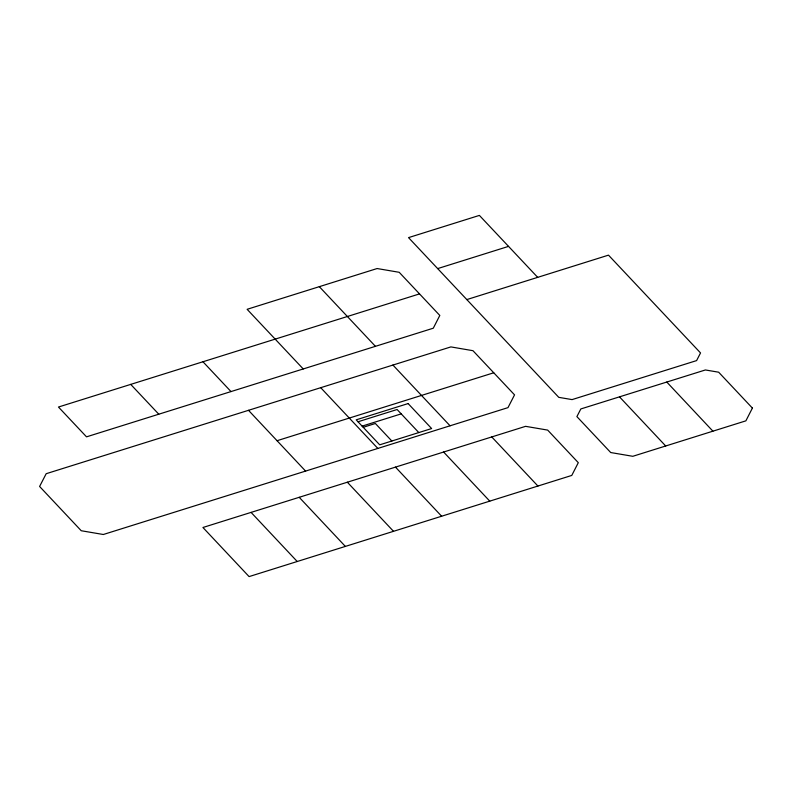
<?xml version="1.0" encoding="UTF-8"?>
<svg xmlns="http://www.w3.org/2000/svg" width="792" height="792" viewBox="0 0 792 792"><rect width="100%" height="100%" fill="white"/><g stroke="black" fill="none" stroke-linecap="round" stroke-linejoin="round"><path stroke-width="1.19" d="M437.689 268.597L508.543 246.381L537.689 277.358M419.542 293.891L58.459 407.038L86.516 436.847L433.283 328.205L439.808 315.454L399.208 272.3L377.121 268.538L247.124 309.306L303.237 368.953M466.825 299.584L608.494 255.143L700.534 352.935L696.594 360.598L572.072 399.604L558.776 397.346L408.533 237.62L479.388 215.404L508.543 246.381M277.052 440.708L493.753 372.784L514.543 394.862L507.989 407.632L103.326 534.501L81.239 530.739L39.6 486.466L46.183 473.705L450.876 346.906L472.963 350.698L493.753 372.784M358.014 421.77L397.109 409.504L418.8 432.571M362.122 426.126L401.217 413.87M363.221 427.294L375.368 423.492L391.852 441.025M251.074 512.394L202.93 527.492L249.084 576.596L571.774 475.428L578.299 462.677L547.668 430.096L525.581 426.334L251.074 512.394L297.208 561.488M666.785 382.051L712.909 431.175M619.492 396.851L665.696 445.985M491.763 436.937L537.917 486.041M319.325 286.664L375.428 346.332M392.921 365.053L450.064 425.799M443.609 452.024L489.773 501.138M320.72 387.684L377.843 448.44M395.485 467.122L441.629 516.226M347.341 482.209L393.505 531.313M202.96 361.756L231.007 391.575M248.5 410.315L305.603 471.101M299.208 497.307L345.362 546.411M130.72 384.387L158.776 414.196M752.4 408.078L745.886 420.839L632.798 456.301L610.711 452.539L576.893 416.612L580.833 408.949L705.385 369.963L718.651 372.2L752.4 408.078M408.118 403.564L356.202 419.839L379.705 444.827L431.63 428.551L408.118 403.564"/></g></svg>
